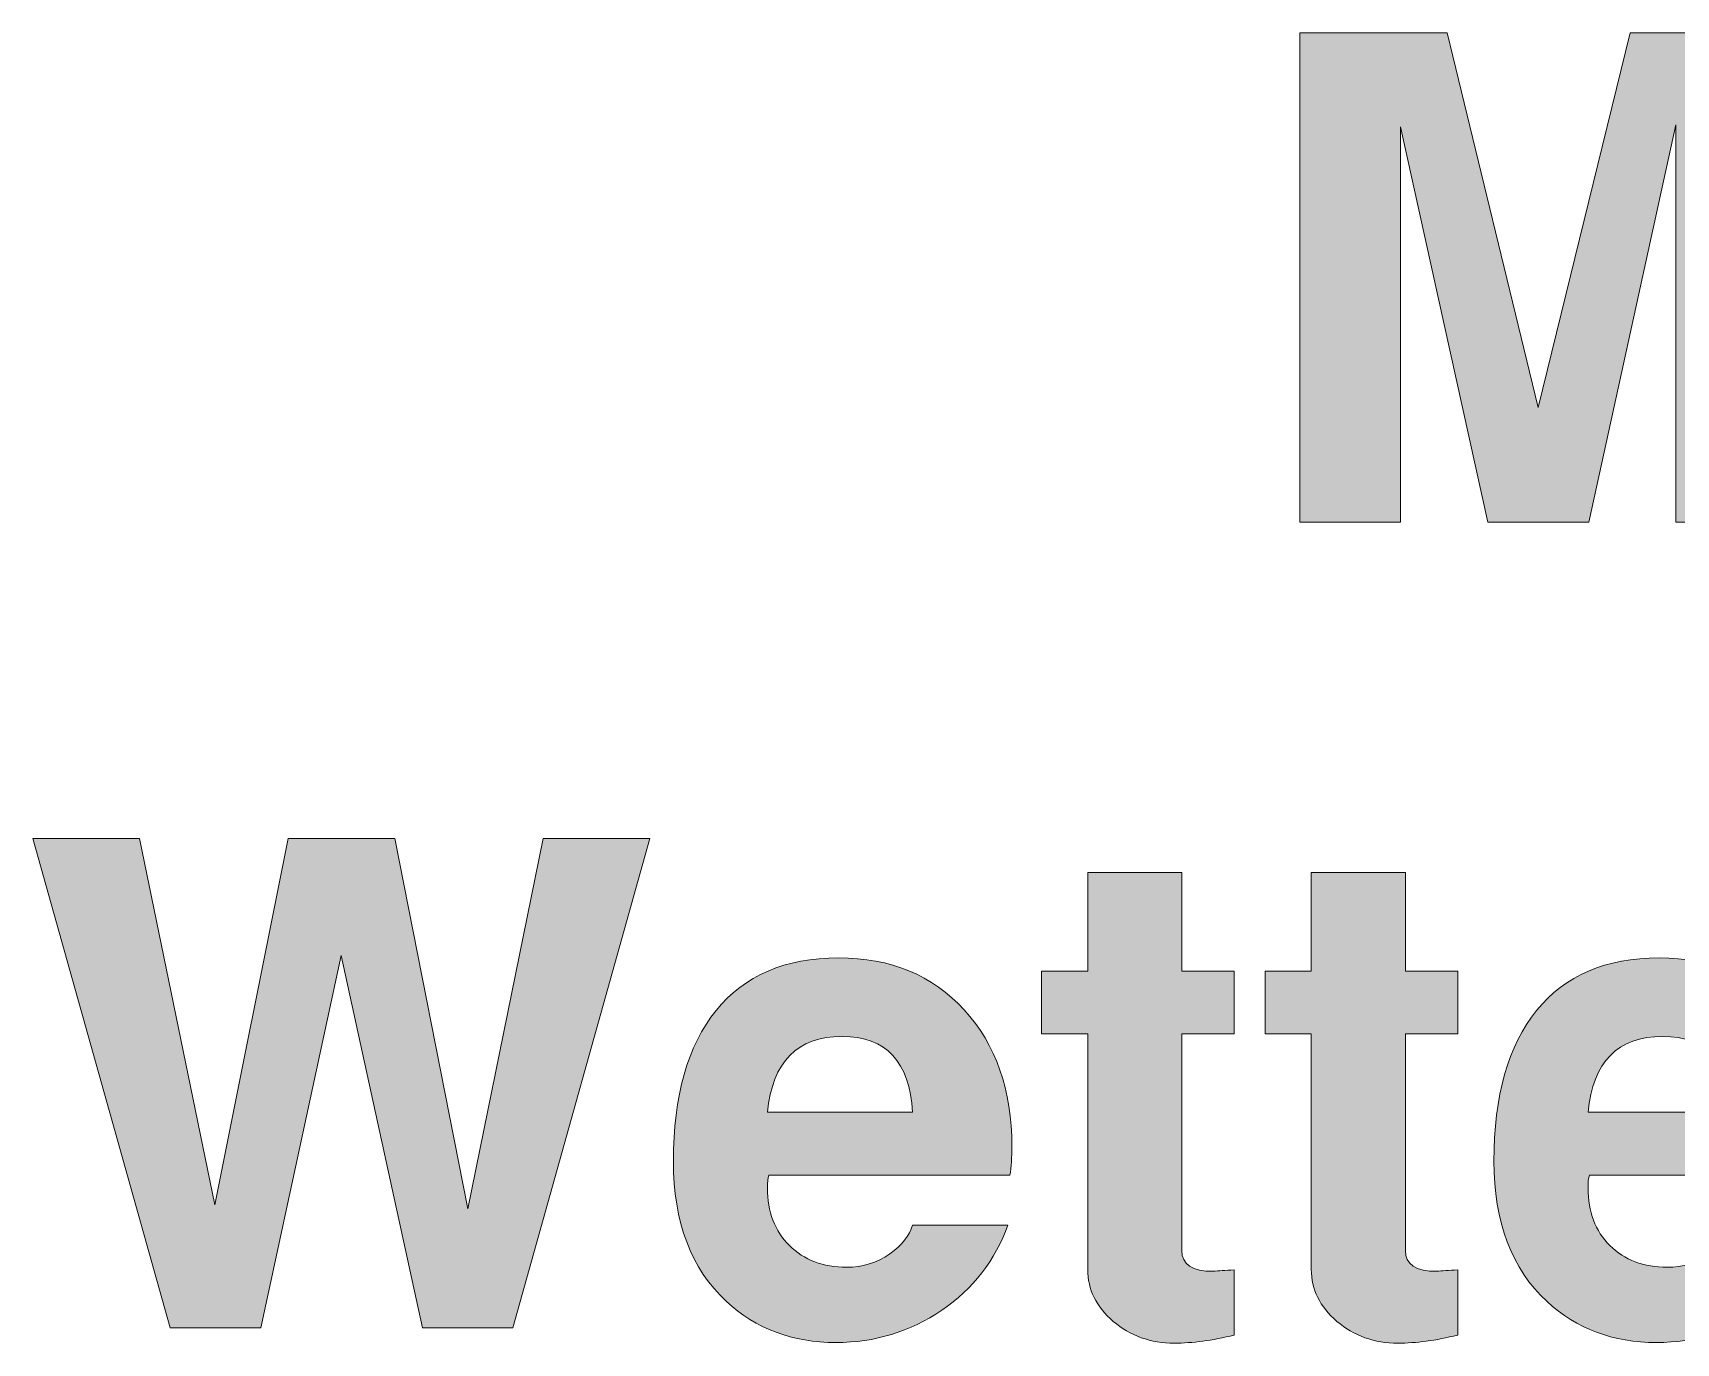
# Model space of a CAD drawing. Header units: inches. Extents: x 0.85 to 9.83, y -3.82 to -0.79.
# Drawn here: x 4.1914 to 4.5993, y -2.647 to -2.3217 of the extents above; entities that cross this region are included whole.
import ezdxf

# ---------------------------------------------------------------- set-up
doc = ezdxf.new("R2010")
doc.units = ezdxf.units.IN
doc.header["$MEASUREMENT"] = 0
doc.layers.add('Layer 1', color=7, linetype='Continuous')

# ---------------------------------------------------------------- blocks, each defined once
blk = doc.blocks.new('block 13')
at = {"layer": 'Layer 1', "true_color": 0xed1f24}
h = blk.add_hatch(color=240, dxfattribs=at)
h.dxf.hatch_style = 2
h.paths.add_polyline_path([(4.62422, -2.44321), (4.59922, -2.44321), (4.59922, -2.34454), (4.57756, -2.44321), (4.55255, -2.44321), (4.53088, -2.34505), (4.53088, -2.44321), (4.50589, -2.44321), (4.50589, -2.32171), (4.54247, -2.32171), (4.56504, -2.41473), (4.58786, -2.32171), (4.62422, -2.32171)])
h = blk.add_hatch(color=240, dxfattribs=at)
h.dxf.hatch_style = 2
h.paths.add_polyline_path([(4.34456, -2.52171), (4.31055, -2.64321), (4.28806, -2.64321), (4.26795, -2.55081), (4.24797, -2.64321), (4.22544, -2.64321), (4.19139, -2.52171), (4.21789, -2.52171), (4.23656, -2.61271), (4.25473, -2.52171), (4.28122, -2.52171), (4.29939, -2.61371), (4.31805, -2.52171)])
h = blk.add_hatch(color=240, dxfattribs=at)
h.dxf.hatch_style = 2
edge = h.paths.add_edge_path()
edge.add_spline(control_points=[(4.48956, -2.64504), (4.48411, -2.64638), (4.47917, -2.64704), (4.47472, -2.64704), (4.46883, -2.64704), (4.46378, -2.64524), (4.45955, -2.64163), (4.45533, -2.63801), (4.45322, -2.63371), (4.45322, -2.62871), (4.45322, -2.62871), (4.45322, -2.57021), (4.45322, -2.57021), (4.45322, -2.57021), (4.44172, -2.57021), (4.44172, -2.57021), (4.44172, -2.57021), (4.44172, -2.55471), (4.44172, -2.55471), (4.44172, -2.55471), (4.45322, -2.55471), (4.45322, -2.55471), (4.45322, -2.55471), (4.45322, -2.53021), (4.45322, -2.53021), (4.45322, -2.53021), (4.47656, -2.53021), (4.47656, -2.53021), (4.47656, -2.53021), (4.47656, -2.55471), (4.47656, -2.55471), (4.47656, -2.55471), (4.48956, -2.55471), (4.48956, -2.55471), (4.48956, -2.55471), (4.48956, -2.57021), (4.48956, -2.57021), (4.48956, -2.57021), (4.47656, -2.57021), (4.47656, -2.57021), (4.47656, -2.57021), (4.47656, -2.62404), (4.47656, -2.62404), (4.47656, -2.62749), (4.47917, -2.62921), (4.48439, -2.62921), (4.48561, -2.6291), (4.48733, -2.62899), (4.48956, -2.62887), (4.48956, -2.62887), (4.48956, -2.64504), (4.48956, -2.64504)], knot_values=[0, 0, 0, 0, 1, 1, 1, 2, 2, 2, 3, 3, 3, 4, 4, 4, 5, 5, 5, 6, 6, 6, 7, 7, 7, 8, 8, 8, 9, 9, 9, 10, 10, 10, 11, 11, 11, 12, 12, 12, 13, 13, 13, 14, 14, 14, 15, 15, 15, 16, 16, 16, 17, 17, 17, 17], degree=3, periodic=1)
h = blk.add_hatch(color=240, dxfattribs=at)
h.dxf.hatch_style = 2
edge = h.paths.add_edge_path()
edge.add_spline(control_points=[(4.54505, -2.64504), (4.53961, -2.64638), (4.53466, -2.64704), (4.53022, -2.64704), (4.52433, -2.64704), (4.51927, -2.64524), (4.51505, -2.64163), (4.51082, -2.63801), (4.50871, -2.63371), (4.50871, -2.62871), (4.50871, -2.62871), (4.50871, -2.57021), (4.50871, -2.57021), (4.50871, -2.57021), (4.49722, -2.57021), (4.49722, -2.57021), (4.49722, -2.57021), (4.49722, -2.55471), (4.49722, -2.55471), (4.49722, -2.55471), (4.50871, -2.55471), (4.50871, -2.55471), (4.50871, -2.55471), (4.50871, -2.53021), (4.50871, -2.53021), (4.50871, -2.53021), (4.53205, -2.53021), (4.53205, -2.53021), (4.53205, -2.53021), (4.53205, -2.55471), (4.53205, -2.55471), (4.53205, -2.55471), (4.54505, -2.55471), (4.54505, -2.55471), (4.54505, -2.55471), (4.54505, -2.57021), (4.54505, -2.57021), (4.54505, -2.57021), (4.53205, -2.57021), (4.53205, -2.57021), (4.53205, -2.57021), (4.53205, -2.62404), (4.53205, -2.62404), (4.53205, -2.62749), (4.53466, -2.62921), (4.53988, -2.62921), (4.5411, -2.6291), (4.54283, -2.62899), (4.54505, -2.62887), (4.54505, -2.62887), (4.54505, -2.64504), (4.54505, -2.64504)], knot_values=[0, 0, 0, 0, 1, 1, 1, 2, 2, 2, 3, 3, 3, 4, 4, 4, 5, 5, 5, 6, 6, 6, 7, 7, 7, 8, 8, 8, 9, 9, 9, 10, 10, 10, 11, 11, 11, 12, 12, 12, 13, 13, 13, 14, 14, 14, 15, 15, 15, 16, 16, 16, 17, 17, 17, 17], degree=3, periodic=1)
h = blk.add_hatch(color=240, dxfattribs=at)
h.dxf.hatch_style = 2
edge = h.paths.add_edge_path()
edge.add_spline(control_points=[(4.43439, -2.59821), (4.43439, -2.60088), (4.43422, -2.60326), (4.43389, -2.60537), (4.43389, -2.60537), (4.37405, -2.60537), (4.37405, -2.60537), (4.37383, -2.60605), (4.37372, -2.6071), (4.37372, -2.60854), (4.37372, -2.61443), (4.37554, -2.61918), (4.37916, -2.62279), (4.3828, -2.6264), (4.38753, -2.62821), (4.39337, -2.62821), (4.39722, -2.62821), (4.4008, -2.6271), (4.4041, -2.62488), (4.40708, -2.62277), (4.40895, -2.62037), (4.40972, -2.61771), (4.40972, -2.61771), (4.43338, -2.61771), (4.43338, -2.61771), (4.43027, -2.62649), (4.4248, -2.63354), (4.41697, -2.63888), (4.40913, -2.64421), (4.40038, -2.64688), (4.39072, -2.64688), (4.37994, -2.64688), (4.37088, -2.64349), (4.36355, -2.63671), (4.35477, -2.6286), (4.35038, -2.61699), (4.35038, -2.60187), (4.35038, -2.58565), (4.35391, -2.57318), (4.36097, -2.56446), (4.36802, -2.55574), (4.37816, -2.55138), (4.39138, -2.55138), (4.40427, -2.55138), (4.41466, -2.55568), (4.42255, -2.56429), (4.43044, -2.5729), (4.43439, -2.58421), (4.43439, -2.59821)], knot_values=[0, 0, 0, 0, 1, 1, 1, 2, 2, 2, 3, 3, 3, 4, 4, 4, 5, 5, 5, 6, 6, 6, 7, 7, 7, 8, 8, 8, 9, 9, 9, 10, 10, 10, 11, 11, 11, 12, 12, 12, 13, 13, 13, 14, 14, 14, 15, 15, 15, 16, 16, 16, 16], degree=3, periodic=1)
edge = h.paths.add_edge_path()
edge.add_spline(control_points=[(4.40972, -2.58971), (4.40904, -2.57716), (4.40321, -2.57088), (4.39223, -2.57088), (4.38112, -2.57088), (4.37495, -2.57716), (4.37372, -2.58971), (4.37372, -2.58971), (4.40972, -2.58971), (4.40972, -2.58971)], knot_values=[0, 0, 0, 0, 1, 1, 1, 2, 2, 2, 3, 3, 3, 3], degree=3, periodic=1)
h = blk.add_hatch(color=240, dxfattribs=at)
h.dxf.hatch_style = 2
edge = h.paths.add_edge_path()
edge.add_spline(control_points=[(4.63805, -2.59821), (4.63805, -2.60088), (4.63789, -2.60326), (4.63755, -2.60537), (4.63755, -2.60537), (4.57772, -2.60537), (4.57772, -2.60537), (4.57749, -2.60605), (4.57739, -2.6071), (4.57739, -2.60854), (4.57739, -2.61443), (4.5792, -2.61918), (4.58283, -2.62279), (4.58647, -2.6264), (4.5912, -2.62821), (4.59704, -2.62821), (4.60089, -2.62821), (4.60447, -2.6271), (4.60777, -2.62488), (4.61074, -2.62277), (4.61262, -2.62037), (4.61338, -2.61771), (4.61338, -2.61771), (4.63705, -2.61771), (4.63705, -2.61771), (4.63394, -2.62649), (4.62847, -2.63354), (4.62063, -2.63888), (4.6128, -2.64421), (4.60405, -2.64688), (4.59439, -2.64688), (4.5836, -2.64688), (4.57455, -2.64349), (4.56722, -2.63671), (4.55844, -2.6286), (4.55405, -2.61699), (4.55405, -2.60187), (4.55405, -2.58565), (4.55758, -2.57318), (4.56464, -2.56446), (4.57169, -2.55574), (4.58183, -2.55138), (4.59505, -2.55138), (4.60794, -2.55138), (4.61833, -2.55568), (4.62622, -2.56429), (4.63411, -2.5729), (4.63805, -2.58421), (4.63805, -2.59821)], knot_values=[0, 0, 0, 0, 1, 1, 1, 2, 2, 2, 3, 3, 3, 4, 4, 4, 5, 5, 5, 6, 6, 6, 7, 7, 7, 8, 8, 8, 9, 9, 9, 10, 10, 10, 11, 11, 11, 12, 12, 12, 13, 13, 13, 14, 14, 14, 15, 15, 15, 16, 16, 16, 16], degree=3, periodic=1)
edge = h.paths.add_edge_path()
edge.add_spline(control_points=[(4.61338, -2.58971), (4.61271, -2.57716), (4.60688, -2.57088), (4.59589, -2.57088), (4.58478, -2.57088), (4.57862, -2.57716), (4.57739, -2.58971), (4.57739, -2.58971), (4.61338, -2.58971), (4.61338, -2.58971)], knot_values=[0, 0, 0, 0, 1, 1, 1, 2, 2, 2, 3, 3, 3, 3], degree=3, periodic=1)
at = {"layer": 'Layer 1', "lineweight": 0}
for points in [[(4.62422, -2.44321), (4.59922, -2.44321), (4.59922, -2.34454), (4.57756, -2.44321), (4.55255, -2.44321), (4.53088, -2.34505), (4.53088, -2.44321), (4.50589, -2.44321), (4.50589, -2.32171), (4.54247, -2.32171), (4.56504, -2.41473), (4.58786, -2.32171), (4.62422, -2.32171), (4.62422, -2.44321)], [(4.34456, -2.52171), (4.31055, -2.64321), (4.28806, -2.64321), (4.26795, -2.55081), (4.24797, -2.64321), (4.22544, -2.64321), (4.19139, -2.52171), (4.21789, -2.52171), (4.23656, -2.61271), (4.25473, -2.52171), (4.28122, -2.52171), (4.29939, -2.61371), (4.31805, -2.52171), (4.34456, -2.52171)]]:
    blk.add_lwpolyline(points, dxfattribs=at)
for points, knots in [([(4.48956, -2.64504), (4.48411, -2.64638), (4.47917, -2.64704), (4.47472, -2.64704), (4.46883, -2.64704), (4.46378, -2.64524), (4.45955, -2.64163), (4.45533, -2.63801), (4.45322, -2.63371), (4.45322, -2.62871), (4.45322, -2.62871), (4.45322, -2.57021), (4.45322, -2.57021), (4.45322, -2.57021), (4.44172, -2.57021), (4.44172, -2.57021), (4.44172, -2.57021), (4.44172, -2.55471), (4.44172, -2.55471), (4.44172, -2.55471), (4.45322, -2.55471), (4.45322, -2.55471), (4.45322, -2.55471), (4.45322, -2.53021), (4.45322, -2.53021), (4.45322, -2.53021), (4.47656, -2.53021), (4.47656, -2.53021), (4.47656, -2.53021), (4.47656, -2.55471), (4.47656, -2.55471), (4.47656, -2.55471), (4.48956, -2.55471), (4.48956, -2.55471), (4.48956, -2.55471), (4.48956, -2.57021), (4.48956, -2.57021), (4.48956, -2.57021), (4.47656, -2.57021), (4.47656, -2.57021), (4.47656, -2.57021), (4.47656, -2.62404), (4.47656, -2.62404), (4.47656, -2.62749), (4.47917, -2.62921), (4.48439, -2.62921), (4.48561, -2.6291), (4.48733, -2.62899), (4.48956, -2.62887), (4.48956, -2.62887), (4.48956, -2.64504), (4.48956, -2.64504)], [0, 0, 0, 0, 1, 1, 1, 2, 2, 2, 3, 3, 3, 4, 4, 4, 5, 5, 5, 6, 6, 6, 7, 7, 7, 8, 8, 8, 9, 9, 9, 10, 10, 10, 11, 11, 11, 12, 12, 12, 13, 13, 13, 14, 14, 14, 15, 15, 15, 16, 16, 16, 17, 17, 17, 17]), ([(4.54505, -2.64504), (4.53961, -2.64638), (4.53466, -2.64704), (4.53022, -2.64704), (4.52433, -2.64704), (4.51927, -2.64524), (4.51505, -2.64163), (4.51082, -2.63801), (4.50871, -2.63371), (4.50871, -2.62871), (4.50871, -2.62871), (4.50871, -2.57021), (4.50871, -2.57021), (4.50871, -2.57021), (4.49722, -2.57021), (4.49722, -2.57021), (4.49722, -2.57021), (4.49722, -2.55471), (4.49722, -2.55471), (4.49722, -2.55471), (4.50871, -2.55471), (4.50871, -2.55471), (4.50871, -2.55471), (4.50871, -2.53021), (4.50871, -2.53021), (4.50871, -2.53021), (4.53205, -2.53021), (4.53205, -2.53021), (4.53205, -2.53021), (4.53205, -2.55471), (4.53205, -2.55471), (4.53205, -2.55471), (4.54505, -2.55471), (4.54505, -2.55471), (4.54505, -2.55471), (4.54505, -2.57021), (4.54505, -2.57021), (4.54505, -2.57021), (4.53205, -2.57021), (4.53205, -2.57021), (4.53205, -2.57021), (4.53205, -2.62404), (4.53205, -2.62404), (4.53205, -2.62749), (4.53466, -2.62921), (4.53988, -2.62921), (4.5411, -2.6291), (4.54283, -2.62899), (4.54505, -2.62887), (4.54505, -2.62887), (4.54505, -2.64504), (4.54505, -2.64504)], [0, 0, 0, 0, 1, 1, 1, 2, 2, 2, 3, 3, 3, 4, 4, 4, 5, 5, 5, 6, 6, 6, 7, 7, 7, 8, 8, 8, 9, 9, 9, 10, 10, 10, 11, 11, 11, 12, 12, 12, 13, 13, 13, 14, 14, 14, 15, 15, 15, 16, 16, 16, 17, 17, 17, 17]), ([(4.43439, -2.59821), (4.43439, -2.60088), (4.43422, -2.60326), (4.43389, -2.60537), (4.43389, -2.60537), (4.37405, -2.60537), (4.37405, -2.60537), (4.37383, -2.60605), (4.37372, -2.6071), (4.37372, -2.60854), (4.37372, -2.61443), (4.37554, -2.61918), (4.37916, -2.62279), (4.3828, -2.6264), (4.38753, -2.62821), (4.39337, -2.62821), (4.39722, -2.62821), (4.4008, -2.6271), (4.4041, -2.62488), (4.40708, -2.62277), (4.40895, -2.62037), (4.40972, -2.61771), (4.40972, -2.61771), (4.43338, -2.61771), (4.43338, -2.61771), (4.43027, -2.62649), (4.4248, -2.63354), (4.41697, -2.63888), (4.40913, -2.64421), (4.40038, -2.64688), (4.39072, -2.64688), (4.37994, -2.64688), (4.37088, -2.64349), (4.36355, -2.63671), (4.35477, -2.6286), (4.35038, -2.61699), (4.35038, -2.60187), (4.35038, -2.58565), (4.35391, -2.57318), (4.36097, -2.56446), (4.36802, -2.55574), (4.37816, -2.55138), (4.39138, -2.55138), (4.40427, -2.55138), (4.41466, -2.55568), (4.42255, -2.56429), (4.43044, -2.5729), (4.43439, -2.58421), (4.43439, -2.59821)], [0, 0, 0, 0, 1, 1, 1, 2, 2, 2, 3, 3, 3, 4, 4, 4, 5, 5, 5, 6, 6, 6, 7, 7, 7, 8, 8, 8, 9, 9, 9, 10, 10, 10, 11, 11, 11, 12, 12, 12, 13, 13, 13, 14, 14, 14, 15, 15, 15, 16, 16, 16, 16]), ([(4.63805, -2.59821), (4.63805, -2.60088), (4.63789, -2.60326), (4.63755, -2.60537), (4.63755, -2.60537), (4.57772, -2.60537), (4.57772, -2.60537), (4.57749, -2.60605), (4.57739, -2.6071), (4.57739, -2.60854), (4.57739, -2.61443), (4.5792, -2.61918), (4.58283, -2.62279), (4.58647, -2.6264), (4.5912, -2.62821), (4.59704, -2.62821), (4.60089, -2.62821), (4.60447, -2.6271), (4.60777, -2.62488), (4.61074, -2.62277), (4.61262, -2.62037), (4.61338, -2.61771), (4.61338, -2.61771), (4.63705, -2.61771), (4.63705, -2.61771), (4.63394, -2.62649), (4.62847, -2.63354), (4.62063, -2.63888), (4.6128, -2.64421), (4.60405, -2.64688), (4.59439, -2.64688), (4.5836, -2.64688), (4.57455, -2.64349), (4.56722, -2.63671), (4.55844, -2.6286), (4.55405, -2.61699), (4.55405, -2.60187), (4.55405, -2.58565), (4.55758, -2.57318), (4.56464, -2.56446), (4.57169, -2.55574), (4.58183, -2.55138), (4.59505, -2.55138), (4.60794, -2.55138), (4.61833, -2.55568), (4.62622, -2.56429), (4.63411, -2.5729), (4.63805, -2.58421), (4.63805, -2.59821)], [0, 0, 0, 0, 1, 1, 1, 2, 2, 2, 3, 3, 3, 4, 4, 4, 5, 5, 5, 6, 6, 6, 7, 7, 7, 8, 8, 8, 9, 9, 9, 10, 10, 10, 11, 11, 11, 12, 12, 12, 13, 13, 13, 14, 14, 14, 15, 15, 15, 16, 16, 16, 16]), ([(4.40972, -2.58971), (4.40904, -2.57716), (4.40321, -2.57088), (4.39223, -2.57088), (4.38112, -2.57088), (4.37495, -2.57716), (4.37372, -2.58971), (4.37372, -2.58971), (4.40972, -2.58971), (4.40972, -2.58971)], [0, 0, 0, 0, 1, 1, 1, 2, 2, 2, 3, 3, 3, 3]), ([(4.61338, -2.58971), (4.61271, -2.57716), (4.60688, -2.57088), (4.59589, -2.57088), (4.58478, -2.57088), (4.57862, -2.57716), (4.57739, -2.58971), (4.57739, -2.58971), (4.61338, -2.58971), (4.61338, -2.58971)], [0, 0, 0, 0, 1, 1, 1, 2, 2, 2, 3, 3, 3, 3])]:
    blk.add_open_spline(points, degree=3, knots=knots, dxfattribs=at)
blk = doc.blocks.new('block 5')
at = {"layer": 'Layer 1'}
blk.add_blockref('block 13', (0, 0), dxfattribs=at)
blk = doc.blocks.new('block 3')
at = {"layer": 'Layer 1'}
blk.add_blockref('block 5', (0, 0), dxfattribs=at)
blk = doc.blocks.new('block 2')
at = {"layer": 'Layer 1'}
blk.add_blockref('block 3', (0, 0), dxfattribs=at)

msp = doc.modelspace()

# ---------------------------------------------------------------- block references
at = {"layer": 'Layer 1'}
msp.add_blockref('block 2', (0, 0), dxfattribs=at)

doc.saveas('drawing.dxf')
